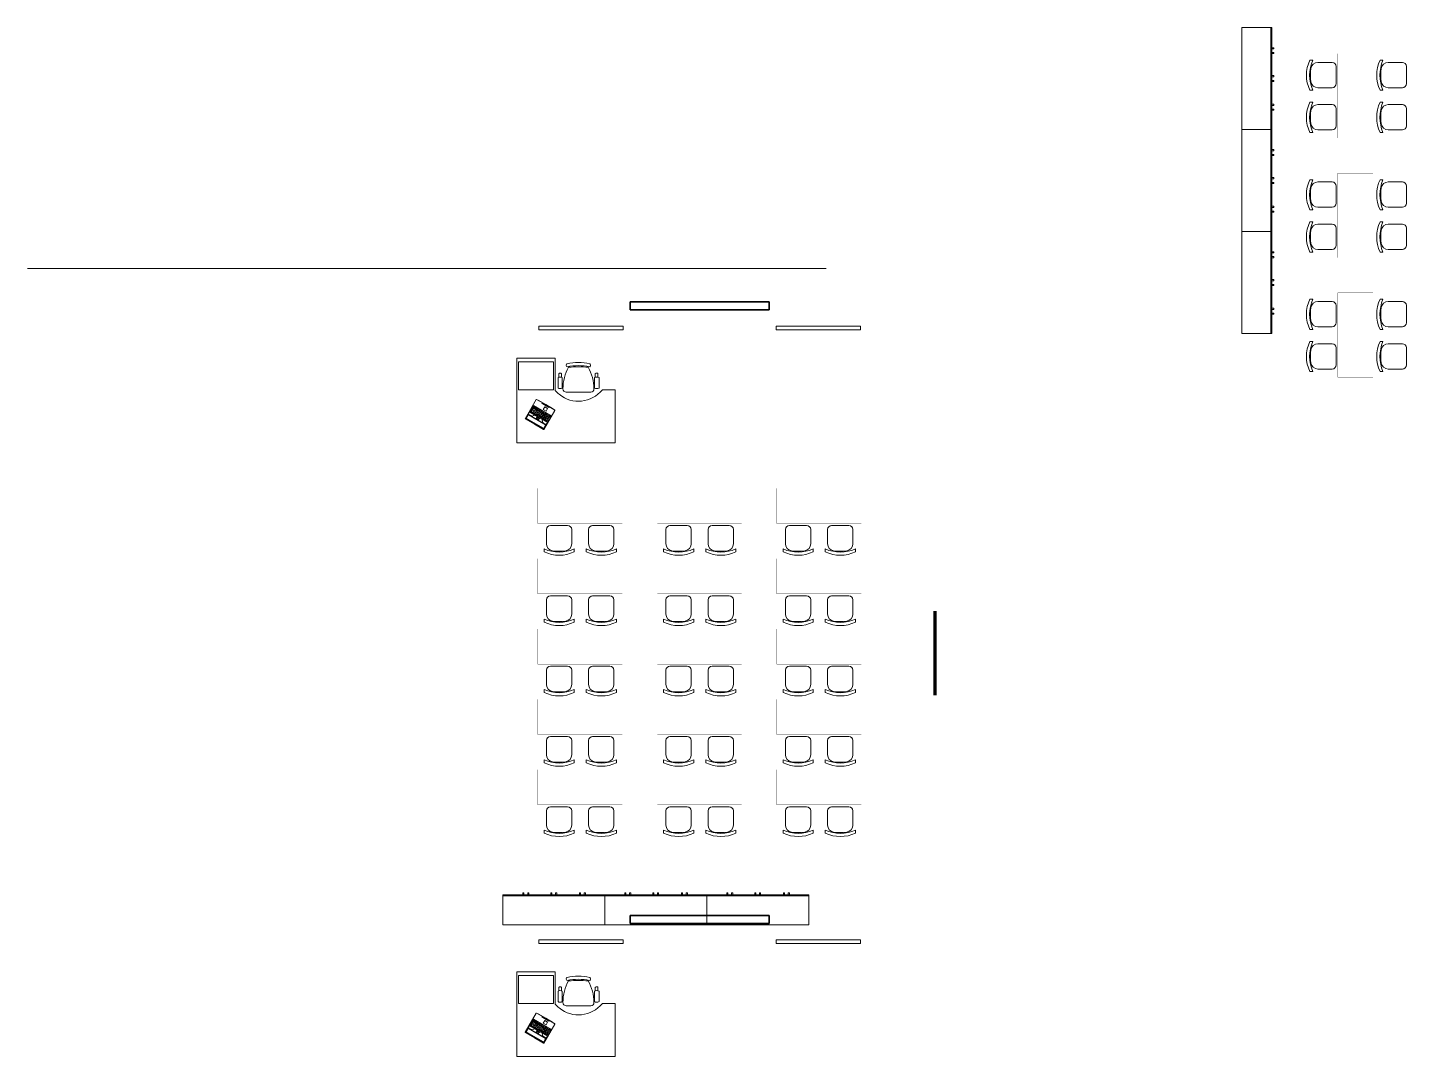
# Model space of a CAD drawing. Header units: millimetres. Extents: x -217756 to 263180, y 55413 to 130608.
# Drawn here: x 57962 to 77578, y 71389 to 86018 of the extents above; entities that cross this region are included whole.
import ezdxf

# ---------------------------------------------------------------- set-up
doc = ezdxf.new("R2010")
doc.units = ezdxf.units.MM
doc.layers.add('ТХ_мебель передв', color=250, linetype='Continuous', lineweight=13)
doc.layers.add('ТХ_обор_комп принт', color=30, linetype='Continuous', lineweight=13)

# ---------------------------------------------------------------- blocks, each defined once
blk = doc.blocks.new('тумба под доской')
for points in [[(-1451, -426), (0, -426), (0, 0), (-1451, 0)], [(-1165, -453), (-1149, -453), (-1149, -426), (-1165, -426)], [(-1096, -453), (-1080, -453), (-1080, -426), (-1096, -426)], [(-768, -453), (-752, -453), (-752, -426), (-768, -426)], [(-699, -453), (-683, -453), (-683, -426), (-699, -426)], [(-360, -453), (-344, -453), (-344, -426), (-360, -426)], [(-291, -453), (-275, -453), (-275, -426), (-291, -426)]]:
    blk.add_lwpolyline(points, close=True)
blk.add_lwpolyline([(-1451, -410), (0, -410)])
blk = doc.blocks.new('A$Cdd239fcc')
at = {"layer": 'ТХ_мебель передв', "xscale": -1}
for p, rotation in [((145653, 11279), 90), ((145653, 9829), 90), ((145653, 8378), 90), ((136589, -27), 180), ((138039, -27), 180), ((139490, -27), 180)]:
    blk.add_blockref('тумба под доской', p, dxfattribs=dict(at, rotation=rotation))
blk = doc.blocks.new('Стул парты')
for points in [[(-95, -360, -0.36493), (-180, -259), (-180, -58, -0.414078), (-122, 0), (122, 0, -0.414078), (180, -58), (180, -259, -0.36493), (95, -360, -0.041656)], [(-212, -334, 0.203875), (217, -334), (217, -374, -0.227009), (-212, -374)]]:
    blk.add_lwpolyline(points, format="xyb", close=True)
blk = doc.blocks.new('A$Ca9275210')
at = {"layer": 'ТХ_мебель передв', "rotation": 270}
for p in [(156057, -33814), (157057, -33814), (156057, -34414), (157057, -34414), (156057, -35514), (157057, -35514), (156057, -36114), (157057, -36114), (156057, -37214), (157057, -37214), (156057, -37814), (157057, -37814)]:
    blk.add_blockref('Стул парты', p, dxfattribs=at)
at = {"layer": 'ТХ_мебель передв'}
for p in [(145002, -40219), (145602, -40219), (146702, -40219), (147302, -40219), (148402, -40219), (149002, -40219), (145002, -41219), (145602, -41219), (146702, -41219), (147302, -41219), (148402, -41219), (149002, -41219), (145002, -42219), (145602, -42219), (146702, -42219), (147302, -42219), (148402, -42219), (149002, -42219), (145002, -43219), (145602, -43219), (146702, -43219), (147302, -43219), (148402, -43219), (149002, -43219), (145002, -44219), (145602, -44219), (146702, -44219), (147302, -44219), (148402, -44219), (149002, -44219)]:
    blk.add_blockref('Стул парты', p, dxfattribs=at)
blk = doc.blocks.new('У018')
at = {"layer": 'ТХ_мебель передв', "ltscale": 100, "const_width": 2}
blk.add_lwpolyline([(94750, 82280), (95250, 82280), (95250, 81080), (94750, 81080)], close=True, dxfattribs=at)
blk = doc.blocks.new('A$C4ae871f7')
at = {"layer": 'ТХ_мебель передв'}
for p in [(-93385, -82984), (-93385, -84684), (-93385, -86384)]:
    blk.add_blockref('У018', p, dxfattribs=at)
at = {"layer": 'ТХ_мебель передв', "rotation": 90.0000000000084}
for p in [(72265, -102134), (73965, -102134), (75665, -102134), (72265, -103134), (73965, -103134), (75665, -103134), (72265, -104134), (73965, -104134), (75665, -104134), (72265, -105134), (73965, -105134), (75665, -105134), (72265, -106134), (73965, -106134), (75665, -106134)]:
    blk.add_blockref('У018', p, dxfattribs=at)
blk = doc.blocks.new('laptop')
at = {"color": 0}
for p, q in [((-150, 325), (-155, 323)), ((-150, 325), (-155, 323)), ((-155, 323), (-155, 10)), ((-155, 323), (-155, 10)), ((-150, 313), (-155, 311)), ((155, 248), (-155, 248)), ((0, 326), (-150, 325)), ((0, 326), (-150, 325)), ((0, 314), (-150, 313)), ((-147, 210), (-147, 234)), ((-147, 210), (-147, 100)), ((147, 210), (-147, 210)), ((-147, 210), (-72, 210)), ((-143, 309), (-140, 310)), ((-143, 254), (-143, 309)), ((-140, 253), (-143, 254)), ((-140, 310), (140, 310)), ((140, 253), (-140, 253)), ((-137, 244), (-96, 244)), ((-130, 210), (-130, 194)), ((-128, 210), (-128, 194)), ((-111, 210), (-111, 194)), ((-94, 210), (-94, 194)), ((-68, 219), (-92, 243)), ((-77, 210), (-77, 194)), ((-60, 210), (-60, 194)), ((-43, 210), (-43, 194)), ((-26, 210), (-26, 194)), ((-19, 242), (-21, 242)), ((-21, 242), (-21, 237)), ((-21, 237), (-19, 237)), ((-21, 226), (-21, 220)), ((21, 226), (-21, 226)), ((-21, 220), (21, 220)), ((-19, 237), (-19, 242)), ((-9, 210), (-9, 194)), ((-6, 242), (-8, 242)), ((-8, 242), (-8, 237)), ((-8, 237), (-6, 237)), ((-6, 237), (-6, 242)), ((150, 325), (0, 326)), ((150, 325), (0, 326)), ((150, 313), (0, 314)), ((8, 242), (6, 242)), ((6, 242), (6, 237)), ((6, 237), (8, 237)), ((8, 237), (8, 242)), ((8, 210), (8, 194)), ((21, 242), (19, 242)), ((19, 242), (19, 237)), ((19, 237), (21, 237)), ((21, 237), (21, 242)), ((21, 220), (21, 226)), ((25, 210), (25, 194)), ((42, 210), (42, 194)), ((59, 210), (59, 194)), ((68, 219), (92, 243)), ((69, 210), (69, 211)), ((69, 210), (69, 211)), ((147, 210), (69, 210)), ((76, 210), (76, 194)), ((79, 210), (79, 194)), ((96, 244), (137, 244)), ((96, 210), (96, 194)), ((113, 210), (113, 194)), ((130, 210), (130, 194)), ((140, 310), (143, 309)), ((143, 254), (140, 253)), ((143, 309), (143, 254)), ((147, 234), (147, 210)), ((147, 210), (147, 100)), ((155, 323), (150, 325)), ((155, 323), (150, 325)), ((155, 311), (150, 313)), ((155, 10), (155, 323)), ((155, 10), (155, 323)), ((-155, 10), (-155, 8)), ((-155, 8), (-152, 5)), ((-152, 5), (-150, 5)), ((-150, 5), (0, 0)), ((-130, 194), (-147, 194)), ((147, 192), (-147, 192)), ((147, 173), (-147, 173)), ((147, 155), (-147, 155)), ((147, 137), (-147, 137)), ((147, 118), (-147, 118)), ((147, 100), (-147, 100)), ((-138, 192), (-138, 173)), ((-129, 173), (-129, 155)), ((76, 194), (-128, 194)), ((-123, 155), (-123, 137)), ((-123, 118), (-123, 100)), ((-119, 192), (-119, 173)), ((-114, 137), (-114, 118)), ((-110, 173), (-110, 155)), ((-103, 155), (-103, 137)), ((-99, 192), (-99, 173)), ((-98, 118), (-98, 100)), ((-94, 137), (-94, 118)), ((-90, 173), (-90, 155)), ((-84, 155), (-84, 137)), ((-80, 192), (-80, 173)), ((-75, 137), (-75, 118)), ((-74, 118), (-74, 100)), ((-71, 173), (-71, 155)), ((-64, 155), (-64, 137)), ((-60, 192), (-60, 173)), ((-59, 14), (-59, 1)), ((59, 14), (-59, 14)), ((-59, 1), (-59, 14)), ((-59, 14), (59, 14)), ((-55, 137), (-55, 118)), ((-55, 118), (-55, 100)), ((-51, 173), (-51, 155)), ((-45, 155), (-45, 137)), ((-41, 192), (-41, 173)), ((-36, 137), (-36, 118)), ((-32, 173), (-32, 155)), ((-25, 155), (-25, 137)), ((-21, 192), (-21, 173)), ((-16, 137), (-16, 118)), ((-12, 173), (-12, 155)), ((-6, 155), (-6, 137)), ((-2, 192), (-2, 173)), ((0, 0), (150, 5)), ((3, 137), (3, 118)), ((7, 173), (7, 155)), ((9, 118), (9, 100)), ((14, 155), (14, 137)), ((18, 192), (18, 173)), ((23, 137), (23, 118)), ((27, 173), (27, 155)), ((29, 118), (29, 100)), ((33, 155), (33, 137)), ((37, 192), (37, 173)), ((42, 137), (42, 118)), ((46, 173), (46, 155)), ((48, 118), (48, 100)), ((53, 155), (53, 137)), ((57, 192), (57, 173)), ((59, 1), (59, 14)), ((59, 14), (59, 1)), ((62, 137), (62, 118)), ((66, 173), (66, 155)), ((68, 118), (68, 100)), ((72, 155), (72, 137)), ((76, 192), (76, 173)), ((147, 194), (79, 194)), ((81, 137), (81, 118)), ((85, 173), (85, 155)), ((87, 118), (87, 100)), ((90, 118), (90, 100)), ((92, 155), (92, 137)), ((96, 192), (96, 173)), ((105, 173), (105, 155)), ((109, 137), (109, 100)), ((129, 192), (129, 100)), ((150, 5), (153, 6)), ((153, 6), (155, 8)), ((155, 8), (155, 10))]:
    blk.add_line(p, q, dxfattribs=at)
blk.add_lwpolyline([(-52, 79), (-4, 79), (-4, 39), (-52, 39)], close=True, dxfattribs=at)
for centre, radius, start, end in [((-137, 234), 10, 90, 180), ((-96, 239), 5, 45, 90), ((-72, 215), 5, 270, 45), ((72, 215), 5, 135, 236.1175), ((96, 239), 5, 90, 135), ((137, 234), 10, 0, 90), ((-150, 10), 5, 180, 266.4167), ((0, 2405), 2405, 266.4167, 273.5833), ((150, 10), 5, 273.5833, 0)]:
    blk.add_arc(centre, radius, start, end, dxfattribs=at)
blk = doc.blocks.new('мваи')
for points in [[(95699, 222916), (95154, 222916), (95154, 221715), (96551, 221715), (96551, 222466), (96371, 222466)], [(95699, 222456), (95699, 222916)], [(95741, 222641), (95741, 222493)], [(95752, 222694), (95752, 222646)], [(95789, 222694), (95789, 222646)], [(95800, 222641), (95800, 222493)], [(96260, 222641), (96260, 222493)], [(96271, 222694), (96271, 222646)], [(96308, 222694), (96308, 222646)], [(96324, 222641), (96324, 222493)], [(96551, 222466), (96551, 221715), (95154, 221715)]]:
    blk.add_lwpolyline(points)
blk.add_lwpolyline([(95180, 222864), (95678, 222864), (95678, 222466), (95180, 222466)], close=True)
blk.add_lwpolyline([(96250, 222482, 0.127479), (96170, 222789, 0.028308), (95890, 222789, 0.127479), (95810, 222482, 0.416667), (95858, 222435), (96207, 222435)], format="xyb")
for centre, radius, start, end in [((96030, 222190), 667, 75.9812, 104.0188), ((96030, 221982), 829, 78.7648, 101.2352)]:
    blk.add_arc(centre, radius, start, end)
for points in [[(95868, 222795), (95858, 222800), (95852, 222821), (95863, 222832)], [(95863, 222832), (95863, 222837), (95868, 222837), (95868, 222837)], [(96191, 222837), (96202, 222832), (96207, 222816), (96197, 222800)], [(95741, 222641), (95757, 222652), (95778, 222652), (95800, 222641)], [(95752, 222694), (95757, 222705), (95768, 222710), (95778, 222705)], [(95778, 222705), (95784, 222699), (95784, 222699), (95789, 222694)], [(96197, 222800), (96197, 222800), (96197, 222795), (96191, 222795)], [(96260, 222641), (96281, 222652), (96302, 222652), (96324, 222641)], [(96271, 222694), (96276, 222705), (96292, 222710), (96302, 222705)], [(96302, 222705), (96302, 222699), (96308, 222699), (96308, 222694)], [(95757, 222403), (95736, 222419), (95715, 222435), (95699, 222456)], [(95800, 222493), (95778, 222482), (95757, 222482), (95741, 222493)], [(96371, 222466), (96218, 222281), (95942, 222249), (95757, 222403)], [(96250, 222482), (96255, 222456), (96234, 222435), (96207, 222435)], [(96324, 222493), (96302, 222482), (96281, 222482), (96260, 222493)]]:
    blk.add_open_spline(points, degree=3)
at = {"rotation": 150}
blk.add_blockref('laptop', (95567, 222259), dxfattribs=at)
blk = doc.blocks.new('A$Ce759790a')
at = {"layer": 'ТХ_мебель передв'}
for p in [(-105469, -227951), (-105469, -236676)]:
    blk.add_blockref('мваи', p, dxfattribs=at)

msp = doc.modelspace()

# ---------------------------------------------------------------- linework, layer by layer
at = {"layer": 'ТХ_мебель передв', "ltscale": 100}
msp.add_lwpolyline([(69322, 82593), (57962, 82593)], dxfattribs=at)
at = {"layer": 'ТХ_мебель передв'}
for points in [[(66435, 81774), (66435, 81721), (65235, 81721), (65235, 81774)], [(69809, 81774), (69809, 81721), (68610, 81721), (68610, 81774)], [(66435, 73048), (66435, 72995), (65235, 72995), (65235, 73048)], [(69809, 73048), (69809, 72995), (68610, 72995), (68610, 73048)]]:
    msp.add_lwpolyline(points, close=True, dxfattribs=at)
at = {"layer": 'ТХ_мебель передв', "const_width": 50, "elevation": 0}
msp.add_lwpolyline([(70872, 77724), (70872, 76524)], dxfattribs=at)
at = {"layer": 'ТХ_обор_комп принт', "color": 18, "lineweight": 35, "true_color": 0x000000}
for points in [[(68510, 82116), (68510, 82005), (66535, 82005), (66535, 82116)], [(68510, 73391), (68510, 73279), (66535, 73279), (66535, 73391)]]:
    msp.add_lwpolyline(points, close=True, dxfattribs=at)

# ---------------------------------------------------------------- block references
for name, p in [('A$Cdd239fcc', (-70416, 73288)), ('A$Ca9275210', (-79479, 119157)), ('A$Ce759790a', (75237, 86351)), ('A$C4ae871f7', (75237, 86351))]:
    msp.add_blockref(name, p)

doc.saveas('drawing.dxf')
